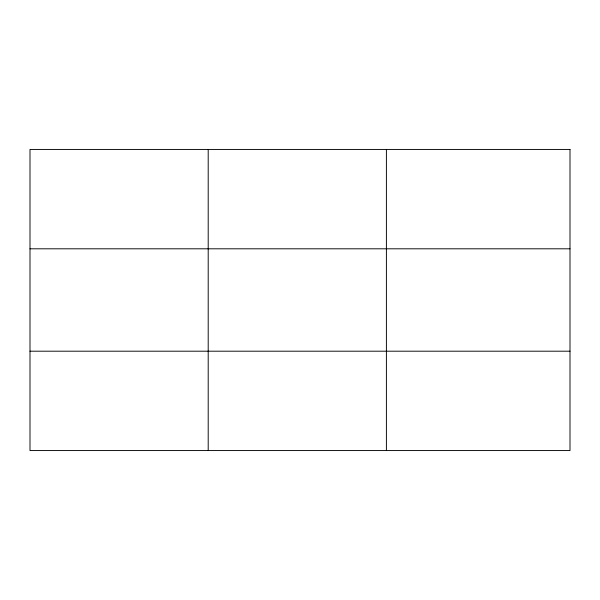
<?xml version="1.0" encoding="UTF-8"?>
<svg xmlns="http://www.w3.org/2000/svg" width="600" height="600" viewBox="0 0 600 600"><rect width="100%" height="100%" fill="white"/><g stroke="black" fill="none" stroke-linecap="round" stroke-linejoin="round"><path stroke-width="0.9" d="M208.2 450.562L208.2 149.438M386.4 450.562L386.4 149.438M30 248.805L570 248.805M30 351.195L570 351.195M570 149.438L570 450.562L30 450.562L30 149.438L570 149.438"/></g></svg>
